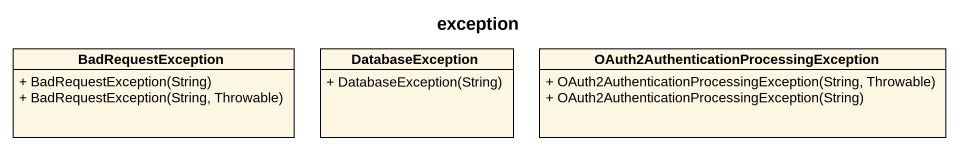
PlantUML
@startuml
title exception
hide circle
hide empty members
skinparam classAttributeIconSize 0
class BadRequestException {
  + BadRequestException(String)
  + BadRequestException(String, Throwable)
}
class DatabaseException {
  + DatabaseException(String)
}
class "OAuth2AuthenticationProcessingException" as OAuth2AuthenticationProcessi {
  + OAuth2AuthenticationProcessingException(String, Throwable)
  + OAuth2AuthenticationProcessingException(String)
}
@enduml
